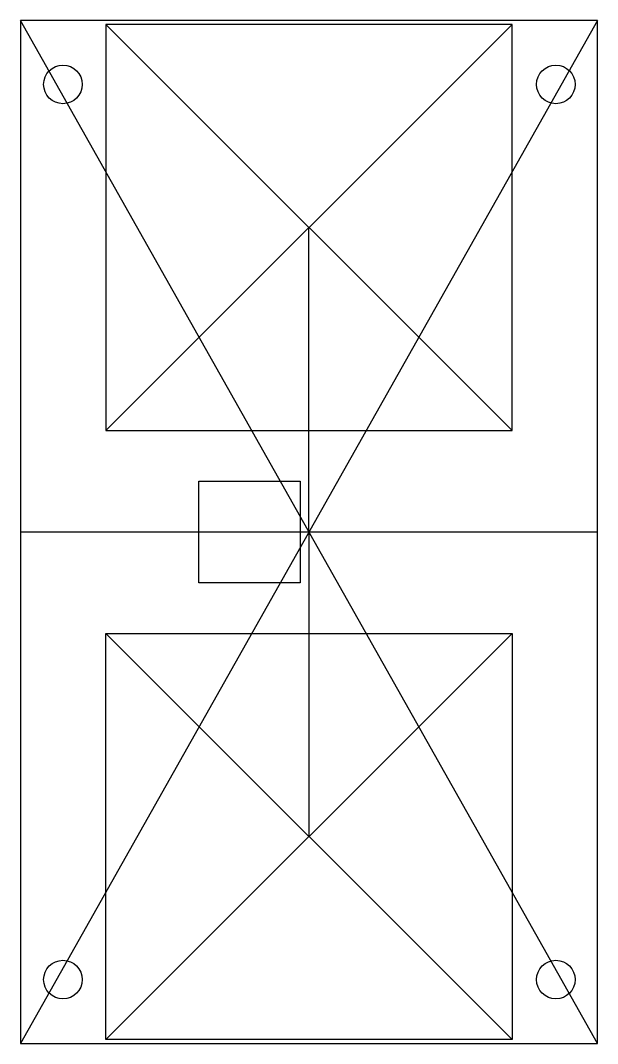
# Model space of a CAD drawing. Header units: millimetres. Extents: x -11.3 to 17.1, y -25.2 to 25.2.
import ezdxf

# ---------------------------------------------------------------- set-up
doc = ezdxf.new("R2010")
doc.units = ezdxf.units.MM
doc.layers.get('0').update_dxf_attribs({"linetype": 'CONTINUOUS'})

msp = doc.modelspace()

# ---------------------------------------------------------------- linework, layer by layer
for p, q in [((17.13, -25.2), (-11.27, 25.2)), ((17.13, 25.2), (-11.27, -25.2)), ((-7.07, 5), (12.93, 25)), ((12.93, 5), (-7.07, 25)), ((2.93, 0), (2.93, 15)), ((-11.27, 0), (17.13, 0)), ((2.93, 0), (2.93, -15)), ((-7.07, -5), (12.93, -25)), ((12.93, -5), (-7.07, -25))]:
    msp.add_line(p, q)
for points in [[(-11.27, 25.2), (-11.27, -25.2), (17.13, -25.2), (17.13, 25.2)], [(-7.07, 5), (12.93, 5), (12.93, 25), (-7.07, 25)], [(-2.5, -2.5), (-2.5, 2.5), (2.5, 2.5), (2.5, -2.5)], [(-7.07, -5), (12.93, -5), (12.93, -25), (-7.07, -25)]]:
    msp.add_lwpolyline(points, close=True)
for centre in [(-9.181, 22.05), (15.08, 22.05), (-9.181, -22.05), (15.08, -22.05)]:
    msp.add_circle(centre, 0.95)

doc.saveas('drawing.dxf')
